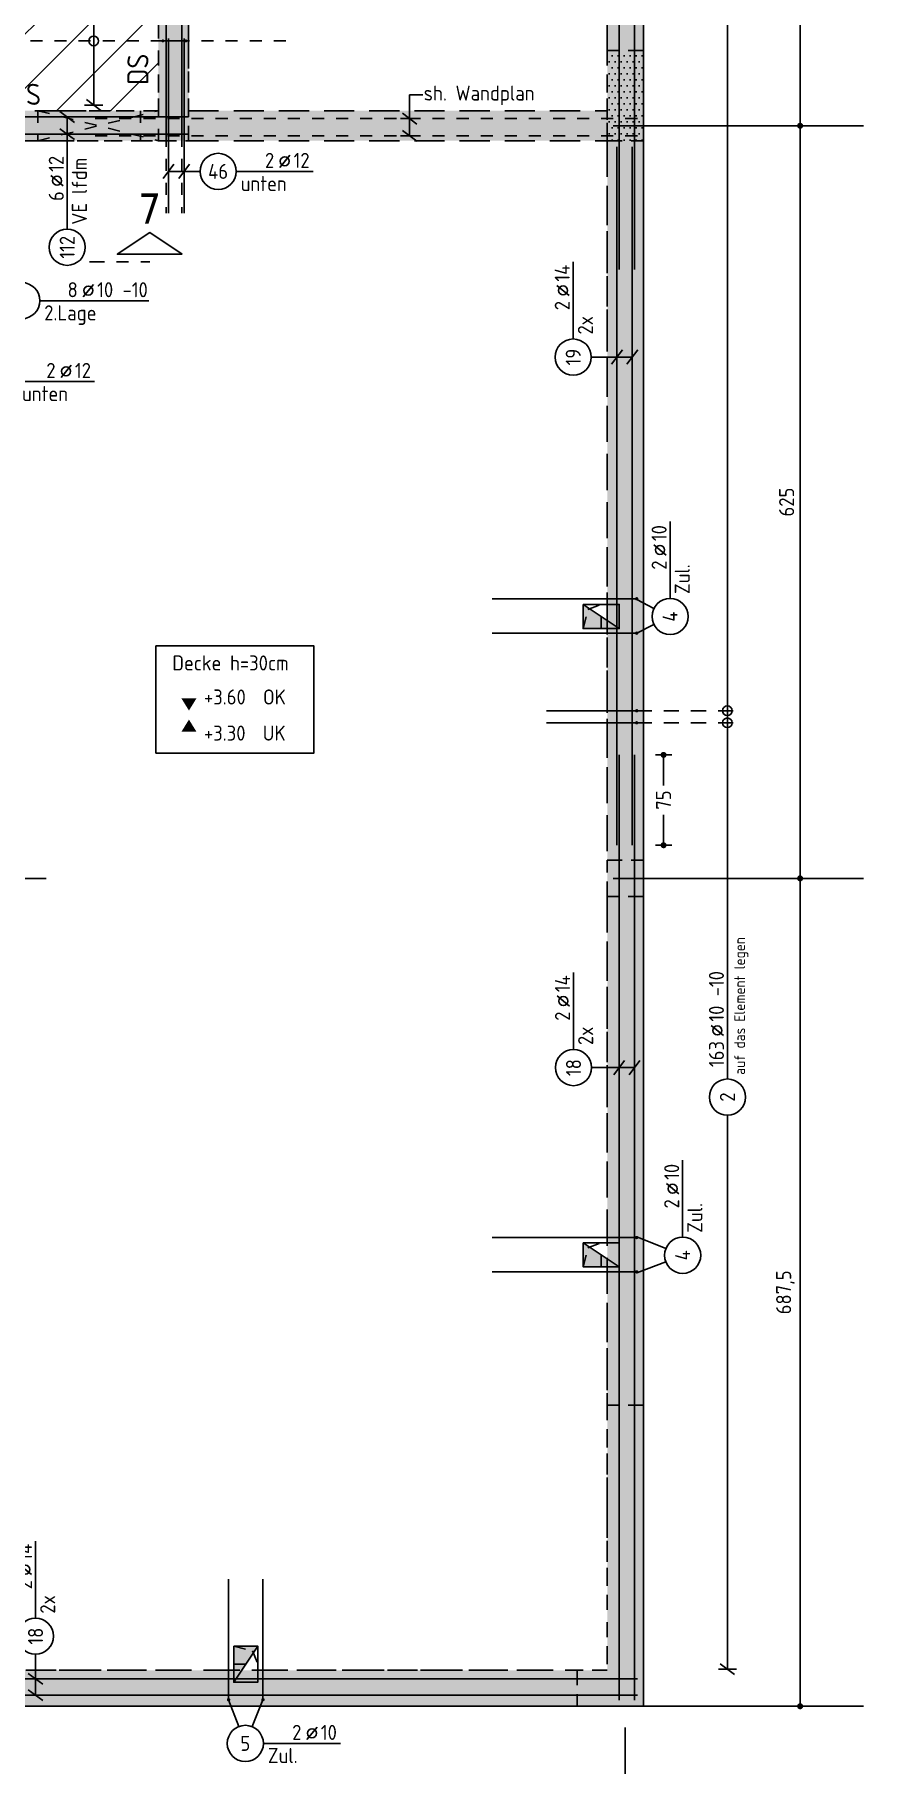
# Model space of a CAD drawing. Extents: x -19 to 96, y 0 to 49.
# Drawn here: x 44.15 to 51.03, y 16.43 to 30.79 of the extents above; entities that cross this region are included whole.
import ezdxf
from ezdxf.enums import TextEntityAlignment as Align

# ---------------------------------------------------------------- set-up
doc = ezdxf.new("R2010")
doc.units = 0
doc.header["$LTSCALE"] = 0.5
for name, pattern in [('AUSGEZOGEN', [1000.01, 1000, 0.01]), ('DASHED', [0.75, 0.5, -0.25]), ('DOT', [0.175, 0.05, -0.125]), ('HIDDEN', [0.375, 0.25, -0.125]), ('HIDDEN2', [0.187, 0.125, -0.062]), ('PUNKT', [0.175, 0.05, -0.125]), ('STRICHPUNKT2', [0.55, 0.25, -0.125, 0.05, -0.125]), ('VERDECKT', [0.375, 0.25, -0.125])]:
    doc.linetypes.add(name, pattern=pattern)
for name, color, linetype in [('ACHSEN', 7, 'Continuous'), ('BETON', 7, 'Continuous'), ('Brüstung EG', 7, 'Continuous'), ('BZ', 7, 'Continuous'), ('DD', 7, 'Continuous'), ('EG', 7, 'Continuous'), ('grau_dunkel', 7, 'Continuous'), ('grau_hell', 7, 'Continuous'), ('grau_mittel', 7, 'Continuous'), ('HILFE', 7, 'Continuous'), ('koten', 7, 'Continuous'), ('MASSE', 7, 'Continuous'), ('OBJEKT', 7, 'Continuous'), ('RND', 7, 'Continuous'), ('SCHNITTE', 7, 'Continuous'), ('SCHRAFF', 7, 'Continuous'), ('TEXT', 7, 'Continuous'), ('VERDECKT', 7, 'Continuous')]:
    doc.layers.add(name, color=color, linetype=linetype)
doc.styles.add('helv', font='tahoma.ttf')
doc.styles.add('txt', font='isocp.shx')
doc.dimstyles.new('DOT_I', dxfattribs={"dimscale": 0.5, "dimtxt": 0.25, "dimasz": 0.25, "dimexe": 0.1, "dimexo": 0.3, "dimgap": 0.1, "dimtad": 1, "dimdec": 3, "dimzin": 3, "dimtxsty": 'txt', "dimblk": 'DOT', "dimblk1": 'DOT', "dimblk2": 'DOT', "dimsah": 1, "dimcen": 0.1, "dimse1": 1, "dimse2": 1, "dimazin": 0, "dimtfac": 1, "dimtdec": 4, "dimtix": 1, "dimtmove": 2, "dimatfit": 3, "dimfxl": 0, "dimtvp": 1, "dimtolj": 1, "dimtzin": 0, "dimarcsym": 0})
pattern_1 = [(0, (-68.37773, 378.069226), (0.025, 0.05), [0, -0.05])]

# ---------------------------------------------------------------- blocks, each defined once
blk = doc.blocks.new('okrd_o')
at = {"layer": 'koten', "color": 7, "linetype": 'Continuous'}
blk.add_solid([(-0.125, 0.202), (0.125, 0.202), (0, 0)], dxfattribs=at)
at = {"layer": 'koten', "style": 'txt'}
blk.add_attdef('OKRD', (0.25, 0.1), '', height=0.25, dxfattribs=at)
blk = doc.blocks.new('okrd_u')
at = {"layer": 'koten', "color": 7, "linetype": 'Continuous'}
blk.add_solid([(-0.125, -0.202), (0.125, -0.202), (0, 0)], dxfattribs=at)
at = {"layer": 'koten', "style": 'txt'}
blk.add_attdef('OKRD', (0.25, -0.35), '', height=0.25, dxfattribs=at)
blk = doc.blocks.new('DOT')
at = {"layer": 'MASSE', "color": 7, "linetype": 'Continuous'}
for p, q in [((0, 0), (-1, 0)), ((0, 0.54), (0, -0.54))]:
    blk.add_line(p, q, dxfattribs=at)
at = {"layer": 'MASSE', "color": 7, "linetype": 'Continuous', "const_width": 0.2}
blk.add_lwpolyline([(-0.1, 0, 1), (0.1, 0, 1)], format="xyb", close=True, dxfattribs=at)
blk = doc.blocks.new('*D72')
at = {"layer": 'Defpoints', "color": 0, "linetype": 'AUSGEZOGEN', "transparency": 16777216}
for p in [(50.508, 38.163), (50.508, 38.163), (50.508, 30.038)]:
    blk.add_point(p, dxfattribs=at)
at = {"layer": 'MASSE', "color": 0, "linetype": 'AUSGEZOGEN', "lineweight": -2, "transparency": 16777216}
blk.add_line((50.508, 30.163), (50.508, 38.038), dxfattribs=at)
at = {"layer": 'MASSE', "color": 0, "linetype": 'AUSGEZOGEN', "lineweight": -2, "transparency": 16777216, "xscale": 0.125, "yscale": 0.125, "zscale": 0.125}
for p, rotation in [((50.508, 38.163), 90), ((50.508, 30.038), 270)]:
    blk.add_blockref('DOT', p, dxfattribs=dict(at, rotation=rotation))
at = {"layer": 'MASSE', "color": 0, "linetype": 'AUSGEZOGEN', "transparency": 16777216, "insert": (50.386, 34.1), "char_height": 0.125, "attachment_point": 5, "rotation": 90, "style": 'txt'}
blk.add_mtext('\\A1;812,5', dxfattribs=at)
blk = doc.blocks.new('*D73')
at = {"layer": 'Defpoints', "color": 0, "linetype": 'AUSGEZOGEN', "transparency": 16777216}
for p in [(50.508, 30.038), (50.508, 23.788), (50.508, 23.788)]:
    blk.add_point(p, dxfattribs=at)
at = {"layer": 'MASSE', "color": 0, "linetype": 'AUSGEZOGEN', "lineweight": -2, "transparency": 16777216}
blk.add_line((50.508, 29.913), (50.508, 23.913), dxfattribs=at)
at = {"layer": 'MASSE', "color": 0, "linetype": 'AUSGEZOGEN', "lineweight": -2, "transparency": 16777216, "xscale": 0.125, "yscale": 0.125, "zscale": 0.125}
for p, rotation in [((50.508, 30.038), 90), ((50.508, 23.788), 270)]:
    blk.add_blockref('DOT', p, dxfattribs=dict(at, rotation=rotation))
at = {"layer": 'MASSE', "color": 0, "linetype": 'AUSGEZOGEN', "transparency": 16777216, "insert": (50.396, 26.913), "char_height": 0.125, "attachment_point": 5, "rotation": 90, "style": 'txt'}
blk.add_mtext('\\A1;625', dxfattribs=at)
blk = doc.blocks.new('*D74')
at = {"layer": 'Defpoints', "color": 0, "linetype": 'AUSGEZOGEN', "transparency": 16777216}
for p in [(50.508, 23.788), (50.508, 16.913), (50.508, 16.913)]:
    blk.add_point(p, dxfattribs=at)
at = {"layer": 'MASSE', "color": 0, "linetype": 'AUSGEZOGEN', "lineweight": -2, "transparency": 16777216}
blk.add_line((50.508, 23.663), (50.508, 17.038), dxfattribs=at)
at = {"layer": 'MASSE', "color": 0, "linetype": 'AUSGEZOGEN', "lineweight": -2, "transparency": 16777216, "xscale": 0.125, "yscale": 0.125, "zscale": 0.125}
for p, rotation in [((50.508, 23.788), 90), ((50.508, 16.913), 270)]:
    blk.add_blockref('DOT', p, dxfattribs=dict(at, rotation=rotation))
at = {"layer": 'MASSE', "color": 0, "linetype": 'AUSGEZOGEN', "transparency": 16777216, "insert": (50.386, 20.35), "char_height": 0.125, "attachment_point": 5, "rotation": 90, "style": 'txt'}
blk.add_mtext('\\A1;687,5', dxfattribs=at)
blk = doc.blocks.new('RND_LEI')
at = {"layer": 'RND', "color": 7, "linetype": 'Continuous'}
blk.add_line((1.022, 0.066), (1.19, 0.27), dxfattribs=at)
for centre, radius in [((0, 0), 0.3), ((1.106, 0.168), 0.075)]:
    blk.add_circle(centre, radius, dxfattribs=at)
at = {"layer": 'RND', "color": 7, "linetype": 'Continuous', "style": 'txt'}
blk.add_attdef('ANZ', text='', height=0.25, dxfattribs=at).set_placement((0.931, 0.057), align=Align.RIGHT)
for tag, p in [('DUM', (1.253, 0.057)), ('ABSTD', (1.674, 0.057)), ('POSTXT', (0.374, -0.327))]:
    blk.add_attdef(tag, p, '', height=0.25, dxfattribs=at)
blk.add_attdef('POSL', text='', height=0.25, dxfattribs=at).set_placement((0, 0), align=Align.MIDDLE)
blk = doc.blocks.new('lei_gre')
at = {"layer": 'RND', "color": 7, "linetype": 'Continuous'}
for p, q in [((-0.09, -0.12), (0.09, 0.12)), ((0, 0.15), (0, -0.15))]:
    blk.add_line(p, q, dxfattribs=at)
blk = doc.blocks.new('*D77')
at = {"layer": 'Defpoints', "color": 0, "linetype": 'AUSGEZOGEN', "transparency": 16777216}
for p in [(49.375, 24.813), (49.375, 24.813), (49.375, 24.063)]:
    blk.add_point(p, dxfattribs=at)
at = {"layer": 'MASSE', "color": 0, "linetype": 'AUSGEZOGEN', "lineweight": -2, "transparency": 16777216}
for p, q in [((49.375, 24.688), (49.375, 24.559)), ((49.375, 24.188), (49.375, 24.316))]:
    blk.add_line(p, q, dxfattribs=at)
at = {"layer": 'MASSE', "color": 0, "linetype": 'AUSGEZOGEN', "lineweight": -2, "transparency": 16777216, "xscale": 0.125, "yscale": 0.125, "zscale": 0.125}
for p, rotation in [((49.375, 24.813), 90), ((49.375, 24.063), 270)]:
    blk.add_blockref('DOT', p, dxfattribs=dict(at, rotation=rotation))
at = {"layer": 'MASSE', "color": 0, "linetype": 'AUSGEZOGEN', "transparency": 16777216, "insert": (49.375, 24.438), "char_height": 0.125, "attachment_point": 5, "rotation": 90, "style": 'txt'}
blk.add_mtext('\\A1;75', dxfattribs=at)
blk = doc.blocks.new('SCHN-1')
at = {"layer": 'SCHNITTE', "color": 5, "linetype": 'Continuous'}
blk.add_lwpolyline([(0.54, 0.125), (0, 0.485), (-0.54, 0.125)], close=True, dxfattribs=at)
at = {"layer": 'SCHNITTE', "color": 6, "linetype": 'Continuous', "style": 'helv'}
blk.add_attdef('SCHN-1', text='', height=0.5, dxfattribs=at).set_placement((0, 0.635), align=Align.CENTER)

msp = doc.modelspace()

# ---------------------------------------------------------------- hatches: boundary and pattern name
at = {"layer": 'grau_dunkel', "transparency": 33554687}
for points in [[(48.7072, 25.8627), (49.0072, 25.8627), (48.7072, 26.0627)], [(48.7072, 20.5627), (49.0072, 20.5627), (48.7072, 20.7627)], [(45.8072, 17.4127), (45.8072, 17.1127), (46.0072, 17.4127)]]:
    msp.add_hatch(color=21, dxfattribs=at).paths.add_polyline_path(points)
at = {"layer": 'grau_hell', "linetype": 'HIDDEN'}
h = msp.add_hatch(dxfattribs=at)
h.set_pattern_fill('ANSI31', color=9, scale=0.1, style=0, double=1)
h.set_pattern_definition([(45, (0.70277, 0), (-0.2245064, 0.2245064), [])])
h.paths.add_polyline_path([(44.6322, 33.9777), (44.6322, 35.3377), (45.1822, 35.3377), (45.1822, 36.9327), (44.8322, 36.9327), (44.8322, 37.6327), (45.1822, 37.6327), (45.1822, 37.8627), (42.9322, 37.8627), (42.9322, 30.1627), (44.1472, 30.1627), (45.1822, 30.1627), (45.1822, 31.0227), (44.9322, 31.0227), (44.9322, 33.2727), (45.1822, 33.2727), (45.1822, 33.9777)])
at = {"layer": 'grau_mittel'}
for points in [[(45.4322, 29.9127), (45.4322, 33.6727), (45.4322, 37.8627), (48.9072, 37.8627), (48.9072, 33.6727), (48.9072, 33.1627), (49.2072, 33.1627), (49.2072, 33.1627), (49.2072, 38.1627), (42.6822, 38.1627), (42.6822, 36.6227), (42.9322, 36.6227), (42.9322, 37.8627), (45.1822, 37.8627), (45.1822, 30.1627), (44.0572, 30.1627), (44.0572, 29.9127)], [(49.2072, 33.1627), (48.9072, 33.1627), (48.9072, 30.6627), (49.2072, 30.6627)], [(49.2072, 30.6627), (48.9072, 30.6627), (48.9072, 29.9127), (49.2072, 29.9127)], [(48.9072, 29.9127), (48.9072, 30.1627), (45.4322, 30.1627), (45.4322, 29.9127)], [(49.2072, 23.6377), (49.2072, 23.9377), (48.9072, 23.9377), (48.9072, 23.6377)], [(49.2072, 19.4127), (48.9072, 19.4127), (48.9072, 17.2127), (48.6572, 17.2127), (48.6572, 16.9127), (49.2072, 16.9127)]]:
    msp.add_hatch(color=61, dxfattribs=at).paths.add_polyline_path(points)
h = msp.add_hatch(color=61, dxfattribs=at)
h.paths.add_polyline_path([(49.2072, 29.9127), (48.9072, 29.9127), (48.9072, 23.9377), (49.2072, 23.9377)])
h.paths.add_polyline_path([(49.2072, 23.6377), (48.9072, 23.6377), (48.9072, 19.4127), (49.2072, 19.4127)])
h = msp.add_hatch(color=61, dxfattribs=at)
h.paths.add_polyline_path([(14.2322, 17.2127), (14.2322, 16.9127), (20.1572, 16.9127), (20.1572, 17.2127)])
h.paths.add_polyline_path([(27.6572, 16.9127), (27.6572, 17.2127), (20.4572, 17.2127), (20.4572, 16.9127)])
h.paths.add_polyline_path([(27.9572, 17.2127), (27.9572, 16.9127), (35.1572, 16.9127), (35.1572, 17.2127)])
h.paths.add_polyline_path([(35.4572, 17.2127), (35.4572, 16.9127), (42.6572, 16.9127), (42.6572, 17.2127)])
h.paths.add_polyline_path([(42.9572, 17.2127), (42.9572, 16.9127), (48.6572, 16.9127), (48.6572, 17.2127)])
at = {"layer": 'SCHRAFF', "linetype": 'AUSGEZOGEN'}
h = msp.add_hatch(dxfattribs=at)
h.set_pattern_fill('DOTS', scale=0.8, double=1)
h.set_pattern_definition(pattern_1)
h.paths.add_polyline_path([(49.2072, 38.1627), (42.6822, 38.1627), (42.6822, 29.9127), (44.1472, 29.9127), (44.1472, 30.1627), (42.9322, 30.1627), (42.9322, 37.8627), (45.1822, 37.8627), (45.1822, 30.1627), (45.0322, 30.1627), (45.0322, 29.9127), (45.4322, 29.9127), (45.4322, 37.8627), (48.9072, 37.8627), (48.9072, 33.1627), (49.2072, 33.1627)])
h = msp.add_hatch(dxfattribs=at)
h.set_pattern_fill('DOTS', scale=0.8, double=1)
h.set_pattern_definition(pattern_1)
h.paths.add_polyline_path([(49.2072, 30.6627), (48.9072, 30.6627), (48.9072, 29.9127), (49.2072, 29.9127)])
h = msp.add_hatch(dxfattribs=at)
h.set_pattern_fill('DOTS', scale=0.8, double=1)
h.set_pattern_definition(pattern_1)
h.paths.add_polyline_path([(49.2072, 23.9377), (48.9072, 23.9377), (48.9072, 23.6377), (49.2072, 23.6377)])
h.paths.add_polyline_path([(49.2072, 19.4127), (48.9072, 19.4127), (48.9072, 17.2127), (48.6572, 17.2127), (48.6572, 16.9127), (49.2072, 16.9127)])

# ---------------------------------------------------------------- linework, layer by layer
at = {"layer": 'ACHSEN', "color": 140, "linetype": 'AUSGEZOGEN'}
for p, q in [((48.9573, 30.0377), (51.0333, 30.0377)), ((42.1743, 23.7877), (44.2503, 23.7877)), ((48.9573, 23.7877), (51.0333, 23.7877)), ((48.9573, 16.9127), (51.0333, 16.9127)), ((49.0572, 16.7354), (49.0572, 14.8416))]:
    msp.add_line(p, q, dxfattribs=at)
at = {"layer": 'BETON', "color": 6, "linetype": 'AUSGEZOGEN'}
for p, q in [((49.2072, 33.1627), (49.2072, 30.6627)), ((49.2072, 29.9127), (49.2072, 23.9377)), ((49.2072, 23.6377), (49.2072, 19.4127)), ((42.9572, 16.9127), (48.6572, 16.9127))]:
    msp.add_line(p, q, dxfattribs=at)
at = {"layer": 'BETON', "color": 6, "linetype": 'AUSGEZOGEN', "lineweight": -2}
for p, q in [((49.2072, 29.9127), (49.2072, 30.6627)), ((49.2072, 23.9377), (49.2072, 23.6377)), ((49.2072, 16.9127), (49.2072, 19.4127)), ((48.6572, 16.9127), (49.2072, 16.9127))]:
    msp.add_line(p, q, dxfattribs=at)
at = {"layer": 'Brüstung EG', "color": 102, "linetype": 'DOT'}
for p, q in [((48.9072, 29.9127), (48.9072, 23.9377)), ((49.2072, 29.9127), (49.2072, 23.9377)), ((48.9072, 23.6377), (48.9072, 19.4127)), ((49.2072, 23.6377), (49.2072, 19.4127)), ((42.9572, 17.2127), (48.6572, 17.2127)), ((42.9572, 16.9127), (48.6572, 16.9127))]:
    msp.add_line(p, q, dxfattribs=at)
at = {"layer": 'BZ', "color": 102, "linetype": 'PUNKT'}
for p, q in [((44.1822, 29.9127), (45.1822, 30.1627)), ((44.1822, 30.1627), (45.1822, 29.9127))]:
    msp.add_line(p, q, dxfattribs=at)
msp.add_lwpolyline([(44.1822, 29.9127), (45.1822, 29.9127), (45.1822, 30.1627), (44.1822, 30.1627)], close=True, dxfattribs=at)
at = {"layer": 'DD', "color": 7, "linetype": 'AUSGEZOGEN'}
for p, q in [((49.0072, 25.8627), (48.7072, 26.0627)), ((49.0072, 20.5627), (48.7072, 20.7627)), ((45.8072, 17.1127), (46.0072, 17.4127))]:
    msp.add_line(p, q, dxfattribs=at)
at = {"layer": 'DD', "color": 7, "linetype": 'HIDDEN2'}
for p, q in [((48.7072, 25.8627), (48.7473, 26.0194)), ((48.7473, 26.0194), (48.8572, 26.0627)), ((48.7072, 20.5627), (48.7473, 20.7194)), ((48.7473, 20.7194), (48.8572, 20.7627)), ((45.8072, 17.4127), (45.964, 17.3726)), ((45.964, 17.3726), (46.0072, 17.2627))]:
    msp.add_line(p, q, dxfattribs=at)
at = {"layer": 'DD', "color": 7, "linetype": 'AUSGEZOGEN'}
for points in [[(48.7072, 26.0627), (49.0072, 26.0627), (49.0072, 25.8627), (48.7072, 25.8627)], [(48.7072, 20.7627), (49.0072, 20.7627), (49.0072, 20.5627), (48.7072, 20.5627)], [(45.8072, 17.4127), (46.0072, 17.4127), (46.0072, 17.1127), (45.8072, 17.1127)]]:
    msp.add_lwpolyline(points, close=True, dxfattribs=at)
at = {"layer": 'DD', "color": 7, "linetype": 'HIDDEN2'}
for points in [[(48.8572, 26.0627), (48.7072, 26.0627), (48.7072, 25.8627), (48.8572, 25.8627)], [(48.8572, 20.7627), (48.7072, 20.7627), (48.7072, 20.5627), (48.8572, 20.5627)], [(46.0072, 17.4127), (45.8072, 17.4127), (45.8072, 17.2627), (46.0072, 17.2627)]]:
    msp.add_lwpolyline(points, close=True, dxfattribs=at)
at = {"layer": 'EG', "color": 0, "linetype": 'DOT', "lineweight": -2}
for p, q in [((45.1822, 37.8627), (45.1822, 30.1627)), ((45.4322, 29.9127), (45.4322, 37.8627)), ((49.2072, 30.6627), (48.9072, 30.6627)), ((48.9072, 30.6627), (48.9072, 29.9127)), ((49.2072, 29.9127), (49.2072, 30.6627)), ((45.1822, 30.1627), (45.0322, 30.1627)), ((45.0322, 30.1627), (45.0322, 29.9127)), ((45.0322, 29.9127), (45.4322, 29.9127)), ((48.9072, 29.9127), (49.2072, 29.9127)), ((49.2072, 19.4127), (48.9072, 19.4127)), ((48.9072, 19.4127), (48.9072, 17.2127)), ((49.2072, 16.9127), (49.2072, 19.4127)), ((48.9072, 17.2127), (48.6572, 17.2127)), ((48.6572, 17.2127), (48.6572, 16.9127)), ((48.6572, 16.9127), (49.2072, 16.9127))]:
    msp.add_line(p, q, dxfattribs=at)
msp.add_lwpolyline([(48.9072, 23.9377), (49.2072, 23.9377), (49.2072, 23.6377), (48.9072, 23.6377)], close=True, dxfattribs=at)
at = {"layer": 'HILFE', "color": 102, "linetype": 'AUSGEZOGEN'}
for p, q in [((47.2671, 29.954), (47.2671, 30.2935)), ((47.2671, 30.2935), (47.3764, 30.2935))]:
    msp.add_line(p, q, dxfattribs=at)
at = {"layer": 'OBJEKT', "color": 1, "linetype": 'AUSGEZOGEN'}
msp.add_lwpolyline([(45.1614, 25.7177), (46.4732, 25.7177), (46.4732, 24.8286), (45.1614, 24.8286)], close=True, dxfattribs=at)
at = {"layer": 'RND', "color": 7, "linetype": 'AUSGEZOGEN'}
for p, q in [((49.9047, 22.1219), (49.9047, 33.457)), ((44.645, 30.2099), (44.645, 30.9713)), ((44.4253, 29.1786), (44.4253, 29.8386)), ((45.8278, 29.6589), (46.4678, 29.6589)), ((48.625, 28.2669), (48.625, 28.9069)), ((44.1974, 28.5851), (45.1037, 28.5851)), ((44.0129, 27.9145), (44.6529, 27.9145)), ((49.429, 26.112), (49.429, 26.752)), ((48.6272, 22.3664), (48.6272, 23.0064)), ((49.9047, 17.2215), (49.9047, 21.8219)), ((49.5333, 20.8078), (49.5333, 21.4478)), ((44.1621, 17.6452), (44.1621, 18.2852)), ((46.0536, 16.6049), (46.6936, 16.6049))]:
    msp.add_line(p, q, dxfattribs=at)
at = {"layer": 'RND', "color": 102, "linetype": 'AUSGEZOGEN'}
for p, q in [((44.4253, 29.8386), (44.4253, 30.111)), ((45.5278, 29.6589), (45.2657, 29.6589)), ((48.775, 28.1169), (49.115, 28.1169)), ((49.2953, 26.0299), (49.1522, 26.1026)), ((49.2947, 25.8951), (49.1522, 25.8241)), ((48.7772, 22.2164), (49.133, 22.2164)), ((49.3943, 20.7142), (49.1522, 20.8124)), ((49.393, 20.6045), (49.1522, 20.5129)), ((44.1621, 17.3452), (44.1621, 17.0049)), ((45.8499, 16.7449), (45.7645, 16.9677)), ((45.9597, 16.744), (46.0499, 16.9677))]:
    msp.add_line(p, q, dxfattribs=at)
at = {"layer": 'RND', "color": 1, "linetype": 'HIDDEN2'}
for p, q in [((45.2458, 29.9627), (45.2458, 29.3127)), ((45.3778, 29.9627), (45.3778, 29.3127))]:
    msp.add_line(p, q, dxfattribs=at)
at = {"layer": 'RND', "color": 102, "linetype": 'VERDECKT'}
for p, q in [((49.1522, 25.1797), (49.9547, 25.1797)), ((49.1522, 25.0797), (49.9547, 25.0797))]:
    msp.add_line(p, q, dxfattribs=at)
at = {"layer": 'RND', "color": 1, "linetype": 'AUSGEZOGEN'}
for points in [[(45.2458, 33.5327), (45.2458, 29.9627)], [(45.3778, 33.5327), (45.3778, 29.9627)], [(49.0063, 33.4427), (49.0063, 28.8427)], [(49.133, 33.4427), (49.133, 28.8427)], [(45.4098, 30.7421), (45.2196, 30.7421)], [(45.2657, 29.3127), (45.2657, 30.7627)], [(45.3962, 29.3127), (45.3962, 30.7627)], [(41.6822, 30.111), (45.4322, 30.111)], [(41.6822, 29.9679), (45.4322, 29.9679)], [(48.9883, 29.8627), (48.9883, 24.0627)], [(49.115, 29.8627), (49.115, 24.0627)], [(49.1522, 26.1096), (47.9522, 26.1096)], [(49.1522, 25.8241), (47.9522, 25.8241)], [(49.1522, 25.1797), (48.4022, 25.1797)], [(49.1522, 25.0797), (48.4022, 25.0797)], [(49.0063, 16.9627), (49.0063, 24.8127)], [(49.133, 16.9627), (49.133, 24.8127)], [(49.1522, 20.8054), (47.9522, 20.8054)], [(49.1522, 20.5199), (47.9522, 20.5199)], [(45.7645, 16.9677), (45.7645, 17.9677)], [(46.0499, 16.9677), (46.0499, 17.9677)], [(49.1572, 17.1413), (41.3072, 17.1413)], [(49.1572, 17.0049), (41.3072, 17.0049)]]:
    msp.add_lwpolyline(points, dxfattribs=at)
at = {"layer": 'RND', "color": 1, "linetype": 'DOT'}
for points in [[(45.2196, 30.7421), (43.6896, 30.7421)], [(46.2398, 30.7421), (45.4098, 30.7421)]]:
    msp.add_lwpolyline(points, dxfattribs=at)
at = {"layer": 'RND', "color": 7, "linetype": 'AUSGEZOGEN'}
for points, const_width in [([(45.2259, 30.7421, 1), (45.2134, 30.7421, 1)], 0.0125), ([(45.416, 30.7421, 1), (45.4035, 30.7421, 1)], 0.0125), ([(49.1522, 26.1166, 1), (49.1522, 26.1026, 1)], 0.014), ([(49.1522, 25.8171, -1), (49.1522, 25.8311, -1)], 0.014), ([(49.1522, 25.1727, -1), (49.1522, 25.1867, -1)], 0.014), ([(49.1522, 25.0727, -1), (49.1522, 25.0867, -1)], 0.014), ([(49.1522, 20.8124, 1), (49.1522, 20.7984, 1)], 0.014), ([(49.1522, 20.5129, -1), (49.1522, 20.5269, -1)], 0.014), ([(45.7575, 16.9677, -1), (45.7715, 16.9677, -1)], 0.014), ([(46.0569, 16.9677, 1), (46.0429, 16.9677, 1)], 0.014)]:
    msp.add_lwpolyline(points, format="xyb", close=True, dxfattribs=dict(at, const_width=const_width))
at = {"layer": 'RND', "color": 1, "linetype": 'HIDDEN2'}
for points in [[(44.6572, 30.0971), (49.1572, 30.0971)], [(44.6572, 29.954), (49.1572, 29.954)]]:
    msp.add_lwpolyline(points, dxfattribs=at)
at = {"layer": 'RND', "color": 7, "linetype": 'AUSGEZOGEN'}
for centre in [(44.645, 30.7421), (49.9047, 25.1797), (49.9047, 25.0797)]:
    msp.add_circle(centre, 0.04, dxfattribs=at)
at = {"layer": 'SCHNITTE', "color": 5, "linetype": 'STRICHPUNKT2'}
msp.add_line((44.61, 28.9079), (45.11, 28.9079), dxfattribs=at)
at = {"layer": 'VERDECKT', "color": 7, "linetype": 'VERDECKT', "lineweight": -2}
for p, q in [((45.1822, 37.8627), (45.1822, 30.1627)), ((45.4322, 29.9127), (45.4322, 33.6727)), ((49.2072, 30.6627), (48.9072, 30.6627)), ((48.9072, 30.6627), (48.9072, 29.9127)), ((45.1822, 30.1627), (44.0572, 30.1627)), ((44.0572, 29.9127), (45.4322, 29.9127)), ((48.9072, 29.9127), (49.2072, 29.9127)), ((48.9072, 23.9377), (49.2072, 23.9377)), ((48.9072, 23.6377), (48.9072, 23.9377)), ((49.2072, 23.6377), (48.9072, 23.6377)), ((49.2072, 19.4127), (48.9072, 19.4127)), ((48.9072, 19.4127), (48.9072, 17.2127)), ((48.9072, 17.2127), (48.6572, 17.2127)), ((48.6572, 17.2127), (48.6572, 16.9127))]:
    msp.add_line(p, q, dxfattribs=at)
at = {"layer": 'VERDECKT', "color": 7, "linetype": 'DASHED'}
for p, q in [((48.9072, 33.1627), (48.9072, 30.6627)), ((45.4322, 30.1627), (48.9072, 30.1627)), ((45.4322, 29.9127), (48.9072, 29.9127)), ((48.9072, 29.9127), (48.9072, 23.9377)), ((48.9072, 23.6377), (48.9072, 19.4127)), ((42.9572, 17.2127), (48.6572, 17.2127))]:
    msp.add_line(p, q, dxfattribs=at)

# ---------------------------------------------------------------- block references
at = {"layer": 'koten', "color": 6, "linetype": 'AUSGEZOGEN', "xscale": 0.5, "yscale": 0.5, "zscale": 0.5}
for name, p, values in [('okrd_o', (45.4356, 25.1816), {'OKRD': '+3.60  OK'}), ('okrd_u', (45.4356, 25.1066), {'OKRD': '+3.30  UK'})]:
    msp.add_blockref(name, p, dxfattribs=at).add_auto_attribs(values)
at = {"layer": 'RND', "color": 7, "linetype": 'AUSGEZOGEN', "xscale": 0.5, "yscale": 0.5, "zscale": 0.5, "rotation": 90}
for p in [(44.645, 30.2099), (44.4253, 30.111), (47.2671, 30.0971), (44.4253, 29.9679), (47.2671, 29.954), (49.9047, 17.2215), (44.1621, 17.1413), (44.1621, 17.0049)]:
    msp.add_blockref('lei_gre', p, dxfattribs=at)
for p, values in [((44.4253, 29.0286), {'POSL': '112', 'DUM': '12', 'ANZ': '6', 'POSTXT': 'VE lfdm'}), ((48.625, 28.1169), {'POSL': '19', 'DUM': '14', 'ANZ': '2', 'POSTXT': '2x'}), ((49.429, 25.962), {'POSL': '4', 'DUM': '10', 'ANZ': '2', 'POSTXT': 'Zul.'}), ((49.9047, 21.9719), {'POSL': '2', 'DUM': '10', 'ANZ': '163', 'ABSTD': '-10'}), ((48.6272, 22.2164), {'POSL': '18', 'DUM': '14', 'ANZ': '2', 'POSTXT': '2x'}), ((49.5333, 20.6578), {'POSL': '4', 'DUM': '10', 'ANZ': '2', 'POSTXT': 'Zul.'}), ((44.1621, 17.4952), {'POSL': '18', 'DUM': '14', 'ANZ': '2', 'POSTXT': '2x'})]:
    msp.add_blockref('RND_LEI', p, dxfattribs=at).add_auto_attribs(values)
at = {"layer": 'RND', "color": 7, "linetype": 'AUSGEZOGEN', "xscale": 0.5, "yscale": 0.5, "zscale": 0.5}
for p, values in [((45.6778, 29.6589), {'POSL': '46', 'DUM': '12', 'ANZ': '2', 'POSTXT': 'unten'}), ((44.0474, 28.5851), {'POSL': '1', 'DUM': '10', 'ANZ': '8', 'ABSTD': '-10', 'POSTXT': '2.Lage'}), ((43.8629, 27.9145), {'POSL': '46', 'DUM': '12', 'ANZ': '2', 'POSTXT': 'unten'}), ((45.9036, 16.6049), {'POSL': '5', 'DUM': '10', 'ANZ': '2', 'POSTXT': 'Zul.'})]:
    msp.add_blockref('RND_LEI', p, dxfattribs=at).add_auto_attribs(values)
for p in [(45.2657, 29.6589), (45.3962, 29.6589), (48.9883, 28.1169), (49.115, 28.1169), (49.0063, 22.2164), (49.133, 22.2164)]:
    msp.add_blockref('lei_gre', p, dxfattribs=at)
at = {"layer": 'SCHNITTE', "color": 5, "linetype": 'STRICHPUNKT2', "xscale": 0.5, "yscale": 0.5, "zscale": 0.5}
msp.add_blockref('SCHN-1', (45.11, 28.9079), dxfattribs=at).add_auto_attribs({'SCHN-1': '7'})

# ---------------------------------------------------------------- texts
at = {"layer": 'TEXT', "color": 1, "linetype": 'AUSGEZOGEN', "style": 'txt'}
for rotation, p in [(90, (45.0997, 30.3766)), (0, (43.9477, 30.2111))]:
    msp.add_text('DS', height=0.175, rotation=rotation, dxfattribs=at).set_placement(p)
at = {"layer": 'TEXT', "color": 7, "linetype": 'AUSGEZOGEN', "style": 'txt'}
msp.add_text('sh. Wandplan', height=0.125, dxfattribs=at).set_placement((47.3841, 30.2467))
at = {"layer": 'TEXT', "color": 1, "linetype": 'AUSGEZOGEN', "style": 'txt'}
msp.add_text('Decke h=30cm', height=0.125, dxfattribs=at).set_placement((45.2975, 25.5145))
at = {"layer": 'TEXT', "color": 102, "linetype": 'AUSGEZOGEN', "style": 'txt'}
msp.add_text('auf das Element legen', height=0.09, rotation=90, dxfattribs=at).set_placement((50.0516, 22.1567))

# ---------------------------------------------------------------- dimensions: what is measured, and where the dimension line sits
at = {"layer": 'MASSE', "color": 7, "linetype": 'AUSGEZOGEN'}
for base, p1, p2, override, picture, middle in [((50.5081, 38.1627), (50.5081, 30.0377), (50.5081, 38.1627), {"dimdec": 1, "dimlfac": 100}, '*D72', (50.3862, 34.1002)), ((50.5081, 23.7877), (50.5081, 30.0377), (50.5081, 23.7877), {"dimdec": 0, "dimlfac": 100}, '*D73', (50.3956, 26.9127)), ((50.5081, 16.9127), (50.5081, 23.7877), (50.5081, 16.9127), {"dimdec": 1, "dimlfac": 100}, '*D74', (50.3862, 20.3502))]:
    dim = msp.add_linear_dim(base=base, p1=p1, p2=p2, angle=90, dimstyle='DOT_I', override=override, dxfattribs=at)
    dim.commit()
    dim.dimension.update_dxf_attribs({"geometry": picture, "text_midpoint": middle})
dim = msp.add_linear_dim(base=(49.3755, 24.8127), p1=(49.3755, 24.0627), p2=(49.3755, 24.8127), angle=90, dimstyle='DOT_I', override={"dimdec": 0, "dimlfac": 100}, dxfattribs=at)
dim.commit()
dim.dimension.update_dxf_attribs({"geometry": '*D77', "text_midpoint": (49.3755, 24.4377), "dimtype": 160})

doc.saveas('drawing.dxf')
